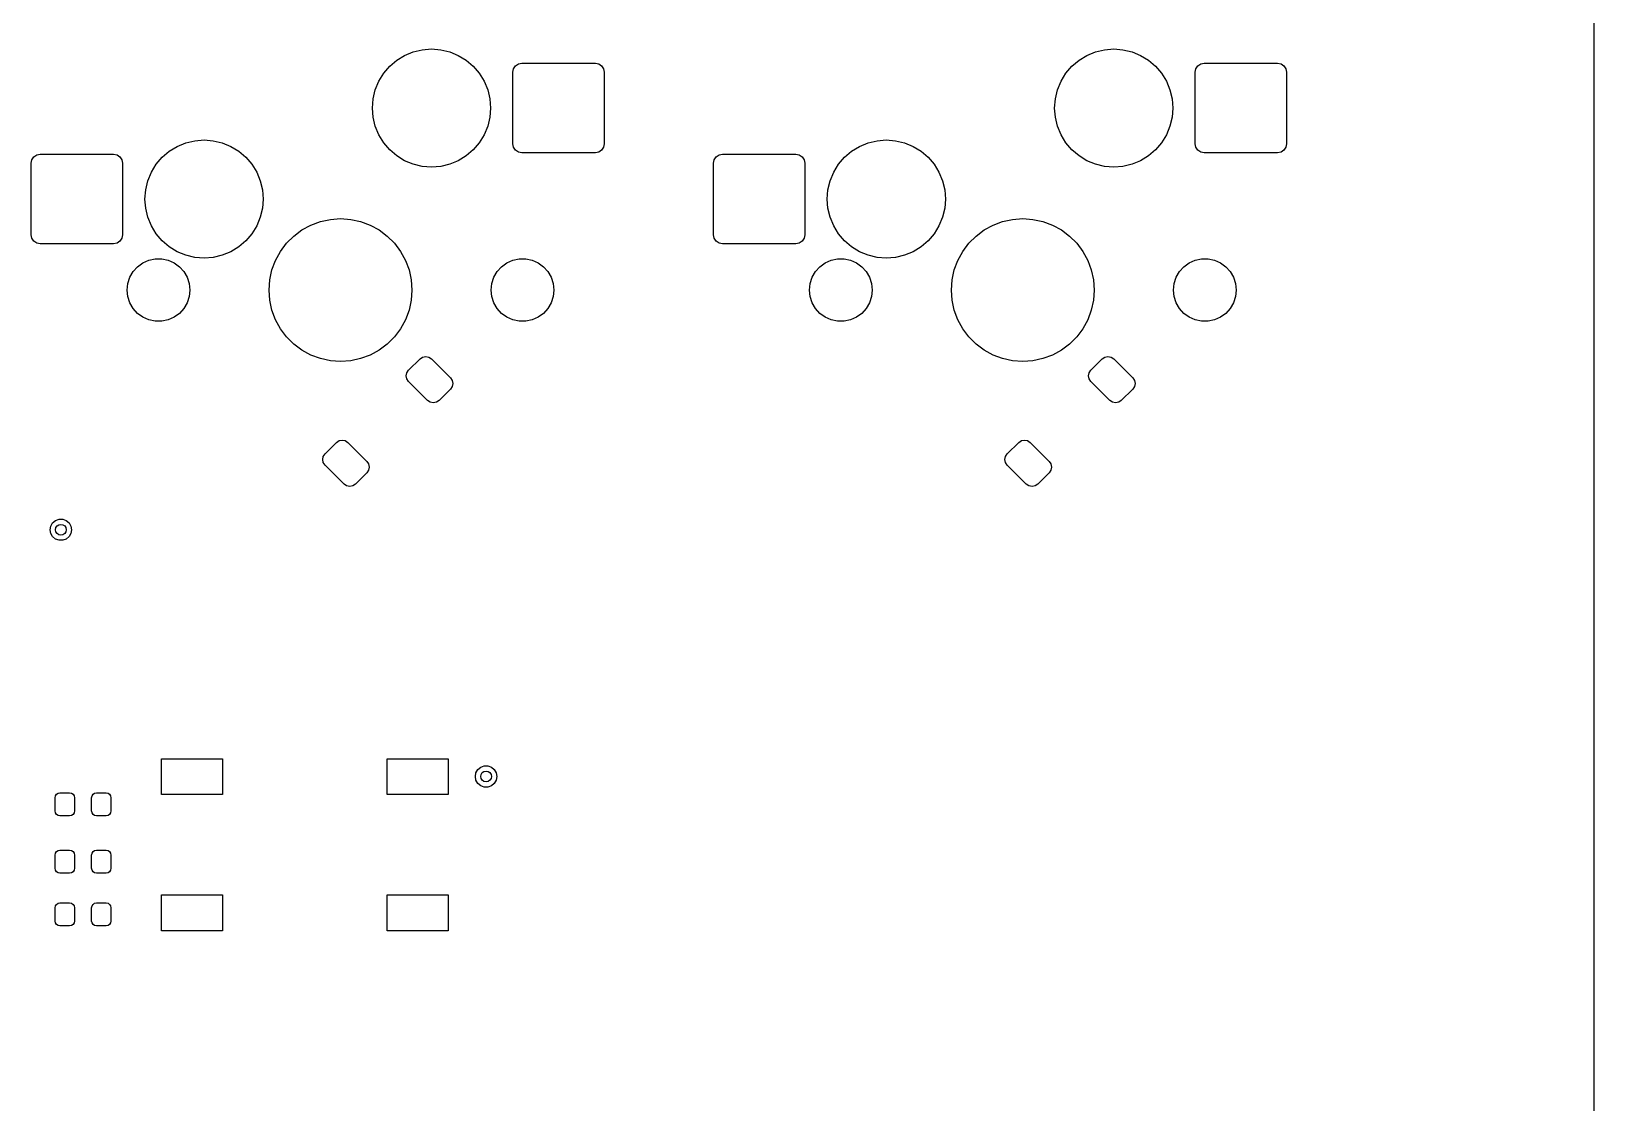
# Model space of a CAD drawing. Extents: x 101 to 518, y -308 to -134.
# Drawn here: x 474.58 to 518.21, y -221.49 to -191.58 of the extents above; entities that cross this region are included whole.
import ezdxf

# ---------------------------------------------------------------- set-up
doc = ezdxf.new("R2010")
doc.units = 0
doc.layers.add('BLACK', color=7, linetype='CONTINUOUS')

msp = doc.modelspace()

# ---------------------------------------------------------------- linework, layer by layer
at = {"layer": 'BLACK', "linetype": 'CONTINUOUS'}
for p, q in [((518.20974, -141.696311), (518.20974, -265.496311)), ((484.590922, -192.559827), (484.787802, -192.391675)), ((484.787802, -192.391675), (485.008564, -192.256392)), ((485.008564, -192.256392), (485.24777, -192.15731)), ((485.24777, -192.15731), (485.499531, -192.096867)), ((485.499531, -192.096867), (485.757648, -192.076553)), ((485.757648, -192.076553), (486.015765, -192.096867)), ((486.015765, -192.096867), (486.267526, -192.15731)), ((486.267526, -192.15731), (486.506732, -192.256392)), ((486.506732, -192.256392), (486.727494, -192.391675)), ((486.727494, -192.391675), (486.924374, -192.559827)), ((503.640922, -192.559827), (503.837802, -192.391675)), ((503.837802, -192.391675), (504.058564, -192.256392)), ((504.058564, -192.256392), (504.29777, -192.15731)), ((504.29777, -192.15731), (504.549531, -192.096867)), ((504.549531, -192.096867), (504.807648, -192.076553)), ((504.807648, -192.076553), (505.065765, -192.096867)), ((505.065765, -192.096867), (505.317526, -192.15731)), ((505.317526, -192.15731), (505.556732, -192.256392)), ((505.556732, -192.256392), (505.777494, -192.391675)), ((505.777494, -192.391675), (505.974374, -192.559827)), ((484.287487, -192.977469), (484.42277, -192.756707)), ((484.42277, -192.756707), (484.590922, -192.559827)), ((486.924374, -192.559827), (487.092526, -192.756707)), ((487.092526, -192.756707), (487.227809, -192.977469)), ((488.032648, -192.726553), (488.051678, -192.630882)), ((488.032648, -194.726553), (488.032648, -192.726553)), ((488.051678, -192.630882), (488.105871, -192.549776)), ((488.105871, -192.549776), (488.186977, -192.495583)), ((488.186977, -192.495583), (488.282648, -192.476553)), ((488.282648, -192.476553), (490.332648, -192.476553)), ((490.332648, -192.476553), (490.428319, -192.495583)), ((490.428319, -192.495583), (490.509425, -192.549776)), ((490.509425, -192.549776), (490.563618, -192.630882)), ((490.563618, -192.630882), (490.582648, -192.726553)), ((490.582648, -192.726553), (490.582648, -194.726553)), ((503.337487, -192.977469), (503.47277, -192.756707)), ((503.47277, -192.756707), (503.640922, -192.559827)), ((505.974374, -192.559827), (506.142526, -192.756707)), ((506.142526, -192.756707), (506.277809, -192.977469)), ((507.082648, -192.726553), (507.101678, -192.630882)), ((507.082648, -194.726553), (507.082648, -192.726553)), ((507.101678, -192.630882), (507.155871, -192.549776)), ((507.155871, -192.549776), (507.236977, -192.495583)), ((507.236977, -192.495583), (507.332648, -192.476553)), ((507.332648, -192.476553), (509.382648, -192.476553)), ((509.382648, -192.476553), (509.478319, -192.495583)), ((509.478319, -192.495583), (509.559425, -192.549776)), ((509.559425, -192.549776), (509.613618, -192.630882)), ((509.613618, -192.630882), (509.632648, -192.726553)), ((509.632648, -192.726553), (509.632648, -194.726553)), ((484.127962, -193.468436), (484.188405, -193.216675)), ((484.188405, -193.216675), (484.287487, -192.977469)), ((487.227809, -192.977469), (487.326891, -193.216675)), ((487.326891, -193.216675), (487.387334, -193.468436)), ((503.177962, -193.468436), (503.238405, -193.216675)), ((503.238405, -193.216675), (503.337487, -192.977469)), ((506.277809, -192.977469), (506.376891, -193.216675)), ((506.376891, -193.216675), (506.437334, -193.468436)), ((484.107648, -193.726553), (484.127962, -193.468436)), ((487.387334, -193.468436), (487.407648, -193.726553)), ((503.157648, -193.726553), (503.177962, -193.468436)), ((506.437334, -193.468436), (506.457648, -193.726553)), ((484.127962, -193.98467), (484.107648, -193.726553)), ((484.188405, -194.236431), (484.127962, -193.98467)), ((487.387334, -193.98467), (487.326891, -194.236431)), ((487.407648, -193.726553), (487.387334, -193.98467)), ((503.177962, -193.98467), (503.157648, -193.726553)), ((503.238405, -194.236431), (503.177962, -193.98467)), ((506.437334, -193.98467), (506.376891, -194.236431)), ((506.457648, -193.726553), (506.437334, -193.98467)), ((484.287487, -194.475637), (484.188405, -194.236431)), ((484.42277, -194.696399), (484.287487, -194.475637)), ((487.227809, -194.475637), (487.092526, -194.696399)), ((487.326891, -194.236431), (487.227809, -194.475637)), ((503.337487, -194.475637), (503.238405, -194.236431)), ((503.47277, -194.696399), (503.337487, -194.475637)), ((506.277809, -194.475637), (506.142526, -194.696399)), ((506.376891, -194.236431), (506.277809, -194.475637)), ((478.240922, -195.099827), (478.437802, -194.931675)), ((478.437802, -194.931675), (478.658564, -194.796392)), ((478.658564, -194.796392), (478.89777, -194.69731)), ((478.89777, -194.69731), (479.149531, -194.636867)), ((479.149531, -194.636867), (479.407648, -194.616553)), ((479.407648, -194.616553), (479.665765, -194.636867)), ((479.665765, -194.636867), (479.917526, -194.69731)), ((479.917526, -194.69731), (480.156732, -194.796392)), ((480.156732, -194.796392), (480.377494, -194.931675)), ((480.377494, -194.931675), (480.574374, -195.099827)), ((484.590922, -194.893279), (484.42277, -194.696399)), ((484.787802, -195.061431), (484.590922, -194.893279)), ((486.924374, -194.893279), (486.727494, -195.061431)), ((487.092526, -194.696399), (486.924374, -194.893279)), ((488.051678, -194.822224), (488.032648, -194.726553)), ((488.105871, -194.90333), (488.051678, -194.822224)), ((488.186977, -194.957523), (488.105871, -194.90333)), ((488.282648, -194.976553), (488.186977, -194.957523)), ((490.332648, -194.976553), (488.282648, -194.976553)), ((490.428319, -194.957523), (490.332648, -194.976553)), ((490.509425, -194.90333), (490.428319, -194.957523)), ((490.563618, -194.822224), (490.509425, -194.90333)), ((490.582648, -194.726553), (490.563618, -194.822224)), ((497.290922, -195.099827), (497.487802, -194.931675)), ((497.487802, -194.931675), (497.708564, -194.796392)), ((497.708564, -194.796392), (497.94777, -194.69731)), ((497.94777, -194.69731), (498.199531, -194.636867)), ((498.199531, -194.636867), (498.457648, -194.616553)), ((498.457648, -194.616553), (498.715765, -194.636867)), ((498.715765, -194.636867), (498.967526, -194.69731)), ((498.967526, -194.69731), (499.206732, -194.796392)), ((499.206732, -194.796392), (499.427494, -194.931675)), ((499.427494, -194.931675), (499.624374, -195.099827)), ((503.640922, -194.893279), (503.47277, -194.696399)), ((503.837802, -195.061431), (503.640922, -194.893279)), ((505.974374, -194.893279), (505.777494, -195.061431)), ((506.142526, -194.696399), (505.974374, -194.893279)), ((507.101678, -194.822224), (507.082648, -194.726553)), ((507.155871, -194.90333), (507.101678, -194.822224)), ((507.236977, -194.957523), (507.155871, -194.90333)), ((507.332648, -194.976553), (507.236977, -194.957523)), ((509.382648, -194.976553), (507.332648, -194.976553)), ((509.478319, -194.957523), (509.382648, -194.976553)), ((509.559425, -194.90333), (509.478319, -194.957523)), ((509.613618, -194.822224), (509.559425, -194.90333)), ((509.632648, -194.726553), (509.613618, -194.822224)), ((474.582648, -195.266553), (474.601678, -195.170882)), ((474.582648, -197.266553), (474.582648, -195.266553)), ((474.601678, -195.170882), (474.655871, -195.089776)), ((474.655871, -195.089776), (474.736977, -195.035583)), ((474.736977, -195.035583), (474.832648, -195.016553)), ((474.832648, -195.016553), (476.882648, -195.016553)), ((476.882648, -195.016553), (476.978319, -195.035583)), ((476.978319, -195.035583), (477.059425, -195.089776)), ((477.059425, -195.089776), (477.113618, -195.170882)), ((477.113618, -195.170882), (477.132648, -195.266553)), ((477.132648, -195.266553), (477.132648, -197.266553)), ((477.937487, -195.517469), (478.07277, -195.296707)), ((478.07277, -195.296707), (478.240922, -195.099827)), ((480.574374, -195.099827), (480.742526, -195.296707)), ((480.742526, -195.296707), (480.877809, -195.517469)), ((485.008564, -195.196714), (484.787802, -195.061431)), ((485.24777, -195.295796), (485.008564, -195.196714)), ((485.499531, -195.356239), (485.24777, -195.295796)), ((485.757648, -195.376553), (485.499531, -195.356239)), ((486.015765, -195.356239), (485.757648, -195.376553)), ((486.267526, -195.295796), (486.015765, -195.356239)), ((486.506732, -195.196714), (486.267526, -195.295796)), ((486.727494, -195.061431), (486.506732, -195.196714)), ((493.632648, -195.266553), (493.651678, -195.170882)), ((493.632648, -197.266553), (493.632648, -195.266553)), ((493.651678, -195.170882), (493.705871, -195.089776)), ((493.705871, -195.089776), (493.786977, -195.035583)), ((493.786977, -195.035583), (493.882648, -195.016553)), ((493.882648, -195.016553), (495.932648, -195.016553)), ((495.932648, -195.016553), (496.028319, -195.035583)), ((496.028319, -195.035583), (496.109425, -195.089776)), ((496.109425, -195.089776), (496.163618, -195.170882)), ((496.163618, -195.170882), (496.182648, -195.266553)), ((496.182648, -195.266553), (496.182648, -197.266553)), ((496.987487, -195.517469), (497.12277, -195.296707)), ((497.12277, -195.296707), (497.290922, -195.099827)), ((499.624374, -195.099827), (499.792526, -195.296707)), ((499.792526, -195.296707), (499.927809, -195.517469)), ((504.058564, -195.196714), (503.837802, -195.061431)), ((504.29777, -195.295796), (504.058564, -195.196714)), ((504.549531, -195.356239), (504.29777, -195.295796)), ((504.807648, -195.376553), (504.549531, -195.356239)), ((505.065765, -195.356239), (504.807648, -195.376553)), ((505.317526, -195.295796), (505.065765, -195.356239)), ((505.556732, -195.196714), (505.317526, -195.295796)), ((505.777494, -195.061431), (505.556732, -195.196714)), ((477.777962, -196.008436), (477.838405, -195.756675)), ((477.838405, -195.756675), (477.937487, -195.517469)), ((480.877809, -195.517469), (480.976891, -195.756675)), ((480.976891, -195.756675), (481.037334, -196.008436)), ((496.827962, -196.008436), (496.888405, -195.756675)), ((496.888405, -195.756675), (496.987487, -195.517469)), ((499.927809, -195.517469), (500.026891, -195.756675)), ((500.026891, -195.756675), (500.087334, -196.008436)), ((477.757648, -196.266553), (477.777962, -196.008436)), ((477.777962, -196.52467), (477.757648, -196.266553)), ((481.037334, -196.008436), (481.057648, -196.266553)), ((481.057648, -196.266553), (481.037334, -196.52467)), ((496.807648, -196.266553), (496.827962, -196.008436)), ((496.827962, -196.52467), (496.807648, -196.266553)), ((500.087334, -196.008436), (500.107648, -196.266553)), ((500.107648, -196.266553), (500.087334, -196.52467)), ((477.838405, -196.776431), (477.777962, -196.52467)), ((481.037334, -196.52467), (480.976891, -196.776431)), ((496.888405, -196.776431), (496.827962, -196.52467)), ((500.087334, -196.52467), (500.026891, -196.776431)), ((477.937487, -197.015637), (477.838405, -196.776431)), ((478.07277, -197.236399), (477.937487, -197.015637)), ((480.877809, -197.015637), (480.742526, -197.236399)), ((480.976891, -196.776431), (480.877809, -197.015637)), ((481.911921, -197.299664), (482.139664, -197.129178)), ((482.139664, -197.129178), (482.389352, -196.992838)), ((482.389352, -196.992838), (482.655901, -196.89342)), ((482.655901, -196.89342), (482.933886, -196.832948)), ((482.933886, -196.832948), (483.217648, -196.812653)), ((483.217648, -196.812653), (483.50141, -196.832948)), ((483.50141, -196.832948), (483.779395, -196.89342)), ((483.779395, -196.89342), (484.045944, -196.992838)), ((484.045944, -196.992838), (484.295632, -197.129178)), ((484.295632, -197.129178), (484.523375, -197.299664)), ((496.987487, -197.015637), (496.888405, -196.776431)), ((497.12277, -197.236399), (496.987487, -197.015637)), ((499.927809, -197.015637), (499.792526, -197.236399)), ((500.026891, -196.776431), (499.927809, -197.015637)), ((500.961921, -197.299664), (501.189664, -197.129178)), ((501.189664, -197.129178), (501.439352, -196.992838)), ((501.439352, -196.992838), (501.705901, -196.89342)), ((501.705901, -196.89342), (501.983886, -196.832948)), ((501.983886, -196.832948), (502.267648, -196.812653)), ((502.267648, -196.812653), (502.55141, -196.832948)), ((502.55141, -196.832948), (502.829395, -196.89342)), ((502.829395, -196.89342), (503.095944, -196.992838)), ((503.095944, -196.992838), (503.345632, -197.129178)), ((503.345632, -197.129178), (503.573375, -197.299664)), ((474.601678, -197.362224), (474.582648, -197.266553)), ((474.655871, -197.44333), (474.601678, -197.362224)), ((474.736977, -197.497523), (474.655871, -197.44333)), ((474.832648, -197.516553), (474.736977, -197.497523)), ((476.882648, -197.516553), (474.832648, -197.516553)), ((476.978319, -197.497523), (476.882648, -197.516553)), ((477.059425, -197.44333), (476.978319, -197.497523)), ((477.113618, -197.362224), (477.059425, -197.44333)), ((477.132648, -197.266553), (477.113618, -197.362224)), ((478.240922, -197.433279), (478.07277, -197.236399)), ((478.437802, -197.601431), (478.240922, -197.433279)), ((478.658564, -197.736714), (478.437802, -197.601431)), ((480.377494, -197.601431), (480.156732, -197.736714)), ((480.574374, -197.433279), (480.377494, -197.601431)), ((480.742526, -197.236399), (480.574374, -197.433279)), ((481.540273, -197.728569), (481.710759, -197.500826)), ((481.710759, -197.500826), (481.911921, -197.299664)), ((484.523375, -197.299664), (484.724537, -197.500826)), ((484.724537, -197.500826), (484.895023, -197.728569)), ((493.651678, -197.362224), (493.632648, -197.266553)), ((493.705871, -197.44333), (493.651678, -197.362224)), ((493.786977, -197.497523), (493.705871, -197.44333)), ((493.882648, -197.516553), (493.786977, -197.497523)), ((495.932648, -197.516553), (493.882648, -197.516553)), ((496.028319, -197.497523), (495.932648, -197.516553)), ((496.109425, -197.44333), (496.028319, -197.497523)), ((496.163618, -197.362224), (496.109425, -197.44333)), ((496.182648, -197.266553), (496.163618, -197.362224)), ((497.290922, -197.433279), (497.12277, -197.236399)), ((497.487802, -197.601431), (497.290922, -197.433279)), ((497.708564, -197.736714), (497.487802, -197.601431)), ((499.427494, -197.601431), (499.206732, -197.736714)), ((499.624374, -197.433279), (499.427494, -197.601431)), ((499.792526, -197.236399), (499.624374, -197.433279)), ((500.590273, -197.728569), (500.760759, -197.500826)), ((500.760759, -197.500826), (500.961921, -197.299664)), ((503.573375, -197.299664), (503.774537, -197.500826)), ((503.774537, -197.500826), (503.945023, -197.728569)), ((477.552159, -198.156301), (477.700148, -198.048781)), ((477.700148, -198.048781), (477.867258, -197.974379)), ((477.867258, -197.974379), (478.046186, -197.936346)), ((478.046186, -197.936346), (478.22911, -197.936346)), ((478.22911, -197.936346), (478.408038, -197.974379)), ((478.408038, -197.974379), (478.575148, -198.048781)), ((478.575148, -198.048781), (478.723137, -198.156301)), ((478.89777, -197.835796), (478.658564, -197.736714)), ((479.149531, -197.896239), (478.89777, -197.835796)), ((479.407648, -197.916553), (479.149531, -197.896239)), ((479.665765, -197.896239), (479.407648, -197.916553)), ((479.917526, -197.835796), (479.665765, -197.896239)), ((480.156732, -197.736714), (479.917526, -197.835796)), ((481.304515, -198.244806), (481.403933, -197.978257)), ((481.403933, -197.978257), (481.540273, -197.728569)), ((484.895023, -197.728569), (485.031363, -197.978257)), ((485.031363, -197.978257), (485.130781, -198.244806)), ((487.712159, -198.156301), (487.860148, -198.048781)), ((487.860148, -198.048781), (488.027258, -197.974379)), ((488.027258, -197.974379), (488.206186, -197.936346)), ((488.206186, -197.936346), (488.38911, -197.936346)), ((488.38911, -197.936346), (488.568038, -197.974379)), ((488.568038, -197.974379), (488.735148, -198.048781)), ((488.735148, -198.048781), (488.883137, -198.156301)), ((496.602159, -198.156301), (496.750148, -198.048781)), ((496.750148, -198.048781), (496.917258, -197.974379)), ((496.917258, -197.974379), (497.096186, -197.936346)), ((497.096186, -197.936346), (497.27911, -197.936346)), ((497.27911, -197.936346), (497.458038, -197.974379)), ((497.458038, -197.974379), (497.625148, -198.048781)), ((497.625148, -198.048781), (497.773137, -198.156301)), ((497.94777, -197.835796), (497.708564, -197.736714)), ((498.199531, -197.896239), (497.94777, -197.835796)), ((498.457648, -197.916553), (498.199531, -197.896239)), ((498.715765, -197.896239), (498.457648, -197.916553)), ((498.967526, -197.835796), (498.715765, -197.896239)), ((499.206732, -197.736714), (498.967526, -197.835796)), ((500.354515, -198.244806), (500.453933, -197.978257)), ((500.453933, -197.978257), (500.590273, -197.728569)), ((503.945023, -197.728569), (504.081363, -197.978257)), ((504.081363, -197.978257), (504.180781, -198.244806)), ((506.762159, -198.156301), (506.910148, -198.048781)), ((506.910148, -198.048781), (507.077258, -197.974379)), ((507.077258, -197.974379), (507.256186, -197.936346)), ((507.256186, -197.936346), (507.43911, -197.936346)), ((507.43911, -197.936346), (507.618038, -197.974379)), ((507.618038, -197.974379), (507.785148, -198.048781)), ((507.785148, -198.048781), (507.933137, -198.156301)), ((477.281769, -198.62463), (477.338296, -198.450658)), ((477.338296, -198.450658), (477.429758, -198.292241)), ((477.429758, -198.292241), (477.552159, -198.156301)), ((478.723137, -198.156301), (478.845538, -198.292241)), ((478.845538, -198.292241), (478.937, -198.450658)), ((478.937, -198.450658), (478.993527, -198.62463)), ((481.244043, -198.522791), (481.304515, -198.244806)), ((485.130781, -198.244806), (485.191253, -198.522791)), ((487.441769, -198.62463), (487.498296, -198.450658)), ((487.498296, -198.450658), (487.589758, -198.292241)), ((487.589758, -198.292241), (487.712159, -198.156301)), ((488.883137, -198.156301), (489.005538, -198.292241)), ((489.005538, -198.292241), (489.097, -198.450658)), ((489.097, -198.450658), (489.153527, -198.62463)), ((496.331769, -198.62463), (496.388296, -198.450658)), ((496.388296, -198.450658), (496.479758, -198.292241)), ((496.479758, -198.292241), (496.602159, -198.156301)), ((497.773137, -198.156301), (497.895538, -198.292241)), ((497.895538, -198.292241), (497.987, -198.450658)), ((497.987, -198.450658), (498.043527, -198.62463)), ((500.294043, -198.522791), (500.354515, -198.244806)), ((504.180781, -198.244806), (504.241253, -198.522791)), ((506.491769, -198.62463), (506.548296, -198.450658)), ((506.548296, -198.450658), (506.639758, -198.292241)), ((506.639758, -198.292241), (506.762159, -198.156301)), ((507.933137, -198.156301), (508.055538, -198.292241)), ((508.055538, -198.292241), (508.147, -198.450658)), ((508.147, -198.450658), (508.203527, -198.62463)), ((477.262648, -198.806553), (477.281769, -198.62463)), ((477.281769, -198.988476), (477.262648, -198.806553)), ((478.993527, -198.62463), (479.012648, -198.806553)), ((479.012648, -198.806553), (478.993527, -198.988476)), ((481.223748, -198.806553), (481.244043, -198.522791)), ((481.244043, -199.090315), (481.223748, -198.806553)), ((485.191253, -198.522791), (485.211548, -198.806553)), ((485.211548, -198.806553), (485.191253, -199.090315)), ((487.422648, -198.806553), (487.441769, -198.62463)), ((487.441769, -198.988476), (487.422648, -198.806553)), ((489.153527, -198.62463), (489.172648, -198.806553)), ((489.172648, -198.806553), (489.153527, -198.988476)), ((496.312648, -198.806553), (496.331769, -198.62463)), ((496.331769, -198.988476), (496.312648, -198.806553)), ((498.043527, -198.62463), (498.062648, -198.806553)), ((498.062648, -198.806553), (498.043527, -198.988476)), ((500.273748, -198.806553), (500.294043, -198.522791)), ((500.294043, -199.090315), (500.273748, -198.806553)), ((504.241253, -198.522791), (504.261548, -198.806553)), ((504.261548, -198.806553), (504.241253, -199.090315)), ((506.472648, -198.806553), (506.491769, -198.62463)), ((506.491769, -198.988476), (506.472648, -198.806553)), ((508.203527, -198.62463), (508.222648, -198.806553)), ((508.222648, -198.806553), (508.203527, -198.988476)), ((477.338296, -199.162448), (477.281769, -198.988476)), ((477.429758, -199.320865), (477.338296, -199.162448)), ((477.552159, -199.456805), (477.429758, -199.320865)), ((478.845538, -199.320865), (478.723137, -199.456805)), ((478.937, -199.162448), (478.845538, -199.320865)), ((478.993527, -198.988476), (478.937, -199.162448)), ((481.304515, -199.3683), (481.244043, -199.090315)), ((481.403933, -199.634849), (481.304515, -199.3683)), ((485.130781, -199.3683), (485.031363, -199.634849)), ((485.191253, -199.090315), (485.130781, -199.3683)), ((487.498296, -199.162448), (487.441769, -198.988476)), ((487.589758, -199.320865), (487.498296, -199.162448)), ((487.712159, -199.456805), (487.589758, -199.320865)), ((489.005538, -199.320865), (488.883137, -199.456805)), ((489.097, -199.162448), (489.005538, -199.320865)), ((489.153527, -198.988476), (489.097, -199.162448)), ((496.388296, -199.162448), (496.331769, -198.988476)), ((496.479758, -199.320865), (496.388296, -199.162448)), ((496.602159, -199.456805), (496.479758, -199.320865)), ((497.895538, -199.320865), (497.773137, -199.456805)), ((497.987, -199.162448), (497.895538, -199.320865)), ((498.043527, -198.988476), (497.987, -199.162448)), ((500.354515, -199.3683), (500.294043, -199.090315)), ((500.453933, -199.634849), (500.354515, -199.3683)), ((504.180781, -199.3683), (504.081363, -199.634849)), ((504.241253, -199.090315), (504.180781, -199.3683)), ((506.548296, -199.162448), (506.491769, -198.988476)), ((506.639758, -199.320865), (506.548296, -199.162448)), ((506.762159, -199.456805), (506.639758, -199.320865)), ((508.055538, -199.320865), (507.933137, -199.456805)), ((508.147, -199.162448), (508.055538, -199.320865)), ((508.203527, -198.988476), (508.147, -199.162448)), ((477.700148, -199.564325), (477.552159, -199.456805)), ((477.867258, -199.638727), (477.700148, -199.564325)), ((478.046186, -199.67676), (477.867258, -199.638727)), ((478.22911, -199.67676), (478.046186, -199.67676)), ((478.408038, -199.638727), (478.22911, -199.67676)), ((478.575148, -199.564325), (478.408038, -199.638727)), ((478.723137, -199.456805), (478.575148, -199.564325)), ((481.540273, -199.884537), (481.403933, -199.634849)), ((485.031363, -199.634849), (484.895023, -199.884537)), ((487.860148, -199.564325), (487.712159, -199.456805)), ((488.027258, -199.638727), (487.860148, -199.564325)), ((488.206186, -199.67676), (488.027258, -199.638727)), ((488.38911, -199.67676), (488.206186, -199.67676)), ((488.568038, -199.638727), (488.38911, -199.67676)), ((488.735148, -199.564325), (488.568038, -199.638727)), ((488.883137, -199.456805), (488.735148, -199.564325)), ((496.750148, -199.564325), (496.602159, -199.456805)), ((496.917258, -199.638727), (496.750148, -199.564325)), ((497.096186, -199.67676), (496.917258, -199.638727)), ((497.27911, -199.67676), (497.096186, -199.67676)), ((497.458038, -199.638727), (497.27911, -199.67676)), ((497.625148, -199.564325), (497.458038, -199.638727)), ((497.773137, -199.456805), (497.625148, -199.564325)), ((500.590273, -199.884537), (500.453933, -199.634849)), ((504.081363, -199.634849), (503.945023, -199.884537)), ((506.910148, -199.564325), (506.762159, -199.456805)), ((507.077258, -199.638727), (506.910148, -199.564325)), ((507.256186, -199.67676), (507.077258, -199.638727)), ((507.43911, -199.67676), (507.256186, -199.67676)), ((507.618038, -199.638727), (507.43911, -199.67676)), ((507.785148, -199.564325), (507.618038, -199.638727)), ((507.933137, -199.456805), (507.785148, -199.564325)), ((481.710759, -200.11228), (481.540273, -199.884537)), ((481.911921, -200.313442), (481.710759, -200.11228)), ((484.724537, -200.11228), (484.523375, -200.313442)), ((484.895023, -199.884537), (484.724537, -200.11228)), ((500.760759, -200.11228), (500.590273, -199.884537)), ((500.961921, -200.313442), (500.760759, -200.11228)), ((503.774537, -200.11228), (503.573375, -200.313442)), ((503.945023, -199.884537), (503.774537, -200.11228)), ((482.139664, -200.483928), (481.911921, -200.313442)), ((482.389352, -200.620268), (482.139664, -200.483928)), ((482.655901, -200.719686), (482.389352, -200.620268)), ((484.045944, -200.620268), (483.779395, -200.719686)), ((484.295632, -200.483928), (484.045944, -200.620268)), ((484.523375, -200.313442), (484.295632, -200.483928)), ((485.437778, -200.724524), (485.510773, -200.67575)), ((485.510773, -200.67575), (485.596877, -200.658623)), ((485.596877, -200.658623), (485.682981, -200.67575)), ((485.682981, -200.67575), (485.755976, -200.724524)), ((501.189664, -200.483928), (500.961921, -200.313442)), ((501.439352, -200.620268), (501.189664, -200.483928)), ((501.705901, -200.719686), (501.439352, -200.620268)), ((503.095944, -200.620268), (502.829395, -200.719686)), ((503.345632, -200.483928), (503.095944, -200.620268)), ((503.573375, -200.313442), (503.345632, -200.483928)), ((504.487778, -200.724524), (504.560773, -200.67575)), ((504.560773, -200.67575), (504.646877, -200.658623)), ((504.646877, -200.658623), (504.732981, -200.67575)), ((504.732981, -200.67575), (504.805976, -200.724524)), ((482.933886, -200.780158), (482.655901, -200.719686)), ((483.217648, -200.800453), (482.933886, -200.780158)), ((483.50141, -200.780158), (483.217648, -200.800453)), ((483.779395, -200.719686), (483.50141, -200.780158)), ((485.053679, -201.201821), (485.070806, -201.115717)), ((485.070806, -201.115717), (485.11958, -201.042722)), ((485.11958, -201.042722), (485.437778, -200.724524)), ((485.755976, -200.724524), (486.286306, -201.254854)), ((501.983886, -200.780158), (501.705901, -200.719686)), ((502.267648, -200.800453), (501.983886, -200.780158)), ((502.55141, -200.780158), (502.267648, -200.800453)), ((502.829395, -200.719686), (502.55141, -200.780158)), ((504.103679, -201.201821), (504.120806, -201.115717)), ((504.120806, -201.115717), (504.16958, -201.042722)), ((504.16958, -201.042722), (504.487778, -200.724524)), ((504.805976, -200.724524), (505.336306, -201.254854)), ((485.070806, -201.287925), (485.053679, -201.201821)), ((485.11958, -201.36092), (485.070806, -201.287925)), ((485.64991, -201.89125), (485.11958, -201.36092)), ((486.286306, -201.254854), (486.33508, -201.327849)), ((486.33508, -201.500057), (486.286306, -201.573052)), ((486.33508, -201.327849), (486.352207, -201.413953)), ((486.352207, -201.413953), (486.33508, -201.500057)), ((504.120806, -201.287925), (504.103679, -201.201821)), ((504.16958, -201.36092), (504.120806, -201.287925)), ((504.69991, -201.89125), (504.16958, -201.36092)), ((505.336306, -201.254854), (505.38508, -201.327849)), ((505.38508, -201.500057), (505.336306, -201.573052)), ((505.38508, -201.327849), (505.402207, -201.413953)), ((505.402207, -201.413953), (505.38508, -201.500057)), ((485.722905, -201.940024), (485.64991, -201.89125)), ((485.809009, -201.957151), (485.722905, -201.940024)), ((485.895113, -201.940024), (485.809009, -201.957151)), ((485.968108, -201.89125), (485.895113, -201.940024)), ((486.286306, -201.573052), (485.968108, -201.89125)), ((504.772905, -201.940024), (504.69991, -201.89125)), ((504.859009, -201.957151), (504.772905, -201.940024)), ((504.945113, -201.940024), (504.859009, -201.957151)), ((505.018108, -201.89125), (504.945113, -201.940024)), ((505.336306, -201.573052), (505.018108, -201.89125)), ((482.786128, -203.376174), (483.104326, -203.057976)), ((483.104326, -203.057976), (483.177321, -203.009202)), ((483.177321, -203.009202), (483.263425, -202.992075)), ((483.263425, -202.992075), (483.349529, -203.009202)), ((483.349529, -203.009202), (483.422524, -203.057976)), ((483.422524, -203.057976), (483.952854, -203.588306)), ((501.836128, -203.376174), (502.154326, -203.057976)), ((502.154326, -203.057976), (502.227321, -203.009202)), ((502.227321, -203.009202), (502.313425, -202.992075)), ((502.313425, -202.992075), (502.399529, -203.009202)), ((502.399529, -203.009202), (502.472524, -203.057976)), ((502.472524, -203.057976), (503.002854, -203.588306)), ((482.720227, -203.535273), (482.737354, -203.449169)), ((482.737354, -203.621377), (482.720227, -203.535273)), ((482.737354, -203.449169), (482.786128, -203.376174)), ((482.786128, -203.694372), (482.737354, -203.621377)), ((483.316458, -204.224702), (482.786128, -203.694372)), ((483.952854, -203.588306), (484.001628, -203.661301)), ((484.001628, -203.661301), (484.018755, -203.747405)), ((501.770227, -203.535273), (501.787354, -203.449169)), ((501.787354, -203.621377), (501.770227, -203.535273)), ((501.787354, -203.449169), (501.836128, -203.376174)), ((501.836128, -203.694372), (501.787354, -203.621377)), ((502.366458, -204.224702), (501.836128, -203.694372)), ((503.002854, -203.588306), (503.051628, -203.661301)), ((503.051628, -203.661301), (503.068755, -203.747405)), ((483.952854, -203.906504), (483.634656, -204.224702)), ((484.001628, -203.833509), (483.952854, -203.906504)), ((484.018755, -203.747405), (484.001628, -203.833509)), ((503.002854, -203.906504), (502.684656, -204.224702)), ((503.051628, -203.833509), (503.002854, -203.906504)), ((503.068755, -203.747405), (503.051628, -203.833509)), ((483.389453, -204.273476), (483.316458, -204.224702)), ((483.475557, -204.290603), (483.389453, -204.273476)), ((483.561661, -204.273476), (483.475557, -204.290603)), ((483.634656, -204.224702), (483.561661, -204.273476)), ((502.439453, -204.273476), (502.366458, -204.224702)), ((502.525557, -204.290603), (502.439453, -204.273476)), ((502.611661, -204.273476), (502.525557, -204.290603)), ((502.684656, -204.224702), (502.611661, -204.273476)), ((475.10974, -205.496311), (475.127832, -205.393705)), ((475.127832, -205.393705), (475.179927, -205.303475)), ((475.179927, -205.303475), (475.25974, -205.236503)), ((475.25974, -205.236503), (475.357646, -205.200869)), ((475.357646, -205.200869), (475.461834, -205.200869)), ((475.461834, -205.200869), (475.55974, -205.236503)), ((475.55974, -205.236503), (475.639553, -205.303475)), ((475.639553, -205.303475), (475.691648, -205.393705)), ((475.691648, -205.393705), (475.70974, -205.496311)), ((475.127832, -205.598917), (475.10974, -205.496311)), ((475.179927, -205.689147), (475.127832, -205.598917)), ((475.25974, -205.756119), (475.179927, -205.689147)), ((475.357646, -205.791753), (475.25974, -205.756119)), ((475.461834, -205.791753), (475.357646, -205.791753)), ((475.55974, -205.756119), (475.461834, -205.791753)), ((475.639553, -205.689147), (475.55974, -205.756119)), ((475.691648, -205.598917), (475.639553, -205.689147)), ((475.70974, -205.496311), (475.691648, -205.598917)), ((478.219481, -212.886571), (478.219481, -211.886571)), ((478.219481, -211.886571), (479.919481, -211.886571)), ((479.919481, -211.886571), (479.919481, -212.886571)), ((484.519479, -212.886571), (484.519479, -211.886571)), ((484.519479, -211.886571), (486.219479, -211.886571)), ((486.219479, -211.886571), (486.219479, -212.886571)), ((486.982183, -212.382268), (487.000275, -212.279662)), ((487.000275, -212.484874), (486.982183, -212.382268)), ((487.000275, -212.279662), (487.05237, -212.189432)), ((487.05237, -212.189432), (487.132183, -212.12246)), ((487.132183, -212.12246), (487.230089, -212.086826)), ((487.230089, -212.086826), (487.334277, -212.086826)), ((487.334277, -212.086826), (487.432183, -212.12246)), ((487.432183, -212.12246), (487.511996, -212.189432)), ((487.511996, -212.189432), (487.564091, -212.279662)), ((487.564091, -212.279662), (487.582183, -212.382268)), ((487.582183, -212.382268), (487.564091, -212.484874)), ((475.259497, -212.923075), (475.288762, -212.879278)), ((475.288762, -212.879278), (475.332559, -212.850013)), ((475.332559, -212.850013), (475.384221, -212.839737)), ((475.384221, -212.839737), (475.654221, -212.839737)), ((475.654221, -212.839737), (475.705883, -212.850013)), ((475.705883, -212.850013), (475.74968, -212.879278)), ((475.74968, -212.879278), (475.778945, -212.923075)), ((476.279495, -212.923075), (476.30876, -212.879278)), ((476.30876, -212.879278), (476.352557, -212.850013)), ((476.352557, -212.850013), (476.404219, -212.839737)), ((476.404219, -212.839737), (476.674219, -212.839737)), ((476.674219, -212.839737), (476.725881, -212.850013)), ((476.725881, -212.850013), (476.769678, -212.879278)), ((476.769678, -212.879278), (476.798943, -212.923075)), ((479.919481, -212.886571), (478.219481, -212.886571)), ((486.219479, -212.886571), (484.519479, -212.886571)), ((487.05237, -212.575104), (487.000275, -212.484874)), ((487.132183, -212.642076), (487.05237, -212.575104)), ((487.230089, -212.67771), (487.132183, -212.642076)), ((487.334277, -212.67771), (487.230089, -212.67771)), ((487.432183, -212.642076), (487.334277, -212.67771)), ((487.511996, -212.575104), (487.432183, -212.642076)), ((487.564091, -212.484874), (487.511996, -212.575104)), ((475.249221, -212.974737), (475.259497, -212.923075)), ((475.249221, -213.344737), (475.249221, -212.974737)), ((475.778945, -212.923075), (475.789221, -212.974737)), ((475.789221, -212.974737), (475.789221, -213.344737)), ((476.269219, -212.974737), (476.279495, -212.923075)), ((476.269219, -213.344737), (476.269219, -212.974737)), ((476.798943, -212.923075), (476.809219, -212.974737)), ((476.809219, -212.974737), (476.809219, -213.344737)), ((475.259497, -213.396399), (475.249221, -213.344737)), ((475.288762, -213.440196), (475.259497, -213.396399)), ((475.332559, -213.469461), (475.288762, -213.440196)), ((475.384221, -213.479737), (475.332559, -213.469461)), ((475.654221, -213.479737), (475.384221, -213.479737)), ((475.705883, -213.469461), (475.654221, -213.479737)), ((475.74968, -213.440196), (475.705883, -213.469461)), ((475.778945, -213.396399), (475.74968, -213.440196)), ((475.789221, -213.344737), (475.778945, -213.396399)), ((476.279495, -213.396399), (476.269219, -213.344737)), ((476.30876, -213.440196), (476.279495, -213.396399)), ((476.352557, -213.469461), (476.30876, -213.440196)), ((476.404219, -213.479737), (476.352557, -213.469461)), ((476.674219, -213.479737), (476.404219, -213.479737)), ((476.725881, -213.469461), (476.674219, -213.479737)), ((476.769678, -213.440196), (476.725881, -213.469461)), ((476.798943, -213.396399), (476.769678, -213.440196)), ((476.809219, -213.344737), (476.798943, -213.396399)), ((475.249221, -214.574737), (475.259497, -214.523075)), ((475.249221, -214.944737), (475.249221, -214.574737)), ((475.259497, -214.523075), (475.288762, -214.479278)), ((475.288762, -214.479278), (475.332559, -214.450013)), ((475.332559, -214.450013), (475.384221, -214.439737)), ((475.384221, -214.439737), (475.654221, -214.439737)), ((475.654221, -214.439737), (475.705883, -214.450013)), ((475.705883, -214.450013), (475.74968, -214.479278)), ((475.74968, -214.479278), (475.778945, -214.523075)), ((475.778945, -214.523075), (475.789221, -214.574737)), ((475.789221, -214.574737), (475.789221, -214.944737)), ((476.269219, -214.574737), (476.279495, -214.523075)), ((476.269219, -214.944737), (476.269219, -214.574737)), ((476.279495, -214.523075), (476.30876, -214.479278)), ((476.30876, -214.479278), (476.352557, -214.450013)), ((476.352557, -214.450013), (476.404219, -214.439737)), ((476.404219, -214.439737), (476.674219, -214.439737)), ((476.674219, -214.439737), (476.725881, -214.450013)), ((476.725881, -214.450013), (476.769678, -214.479278)), ((476.769678, -214.479278), (476.798943, -214.523075)), ((476.798943, -214.523075), (476.809219, -214.574737)), ((476.809219, -214.574737), (476.809219, -214.944737)), ((475.259497, -214.996399), (475.249221, -214.944737)), ((475.288762, -215.040196), (475.259497, -214.996399)), ((475.332559, -215.069461), (475.288762, -215.040196)), ((475.384221, -215.079737), (475.332559, -215.069461)), ((475.654221, -215.079737), (475.384221, -215.079737)), ((475.705883, -215.069461), (475.654221, -215.079737)), ((475.74968, -215.040196), (475.705883, -215.069461)), ((475.778945, -214.996399), (475.74968, -215.040196)), ((475.789221, -214.944737), (475.778945, -214.996399)), ((476.279495, -214.996399), (476.269219, -214.944737)), ((476.30876, -215.040196), (476.279495, -214.996399)), ((476.352557, -215.069461), (476.30876, -215.040196)), ((476.404219, -215.079737), (476.352557, -215.069461)), ((476.674219, -215.079737), (476.404219, -215.079737)), ((476.725881, -215.069461), (476.674219, -215.079737)), ((476.769678, -215.040196), (476.725881, -215.069461)), ((476.798943, -214.996399), (476.769678, -215.040196)), ((476.809219, -214.944737), (476.798943, -214.996399)), ((475.259497, -215.99622), (475.288762, -215.952423)), ((475.288762, -215.952423), (475.332559, -215.923158)), ((475.332559, -215.923158), (475.384221, -215.912882)), ((475.384221, -215.912882), (475.654221, -215.912882)), ((475.654221, -215.912882), (475.705883, -215.923158)), ((475.705883, -215.923158), (475.74968, -215.952423)), ((475.74968, -215.952423), (475.778945, -215.99622)), ((476.279495, -215.99622), (476.30876, -215.952423)), ((476.30876, -215.952423), (476.352557, -215.923158)), ((476.352557, -215.923158), (476.404219, -215.912882)), ((476.404219, -215.912882), (476.674219, -215.912882)), ((476.674219, -215.912882), (476.725881, -215.923158)), ((476.725881, -215.923158), (476.769678, -215.952423)), ((476.769678, -215.952423), (476.798943, -215.99622)), ((478.219481, -216.686571), (478.219481, -215.686571)), ((478.219481, -215.686571), (479.919481, -215.686571)), ((479.919481, -215.686571), (479.919481, -216.686571)), ((484.519479, -216.686571), (484.519479, -215.686571)), ((484.519479, -215.686571), (486.219479, -215.686571)), ((486.219479, -215.686571), (486.219479, -216.686571)), ((475.249221, -216.047882), (475.259497, -215.99622)), ((475.249221, -216.417882), (475.249221, -216.047882)), ((475.778945, -215.99622), (475.789221, -216.047882)), ((475.789221, -216.047882), (475.789221, -216.417882)), ((476.269219, -216.047882), (476.279495, -215.99622)), ((476.269219, -216.417882), (476.269219, -216.047882)), ((476.798943, -215.99622), (476.809219, -216.047882)), ((476.809219, -216.047882), (476.809219, -216.417882)), ((475.259497, -216.469544), (475.249221, -216.417882)), ((475.288762, -216.513341), (475.259497, -216.469544)), ((475.332559, -216.542606), (475.288762, -216.513341)), ((475.384221, -216.552882), (475.332559, -216.542606)), ((475.654221, -216.552882), (475.384221, -216.552882)), ((475.705883, -216.542606), (475.654221, -216.552882)), ((475.74968, -216.513341), (475.705883, -216.542606)), ((475.778945, -216.469544), (475.74968, -216.513341)), ((475.789221, -216.417882), (475.778945, -216.469544)), ((476.279495, -216.469544), (476.269219, -216.417882)), ((476.30876, -216.513341), (476.279495, -216.469544)), ((476.352557, -216.542606), (476.30876, -216.513341)), ((476.404219, -216.552882), (476.352557, -216.542606)), ((476.674219, -216.552882), (476.404219, -216.552882)), ((476.725881, -216.542606), (476.674219, -216.552882)), ((476.769678, -216.513341), (476.725881, -216.542606)), ((476.798943, -216.469544), (476.769678, -216.513341)), ((476.809219, -216.417882), (476.798943, -216.469544)), ((479.919481, -216.686571), (478.219481, -216.686571)), ((486.219479, -216.686571), (484.519479, -216.686571))]:
    msp.add_line(p, q, dxfattribs=at)
at = {"layer": 'BLACK'}
for centre in [(475.40974, -205.496311), (487.282183, -212.382268)]:
    msp.add_circle(centre, 0.15, dxfattribs=at)

doc.saveas('drawing.dxf')
